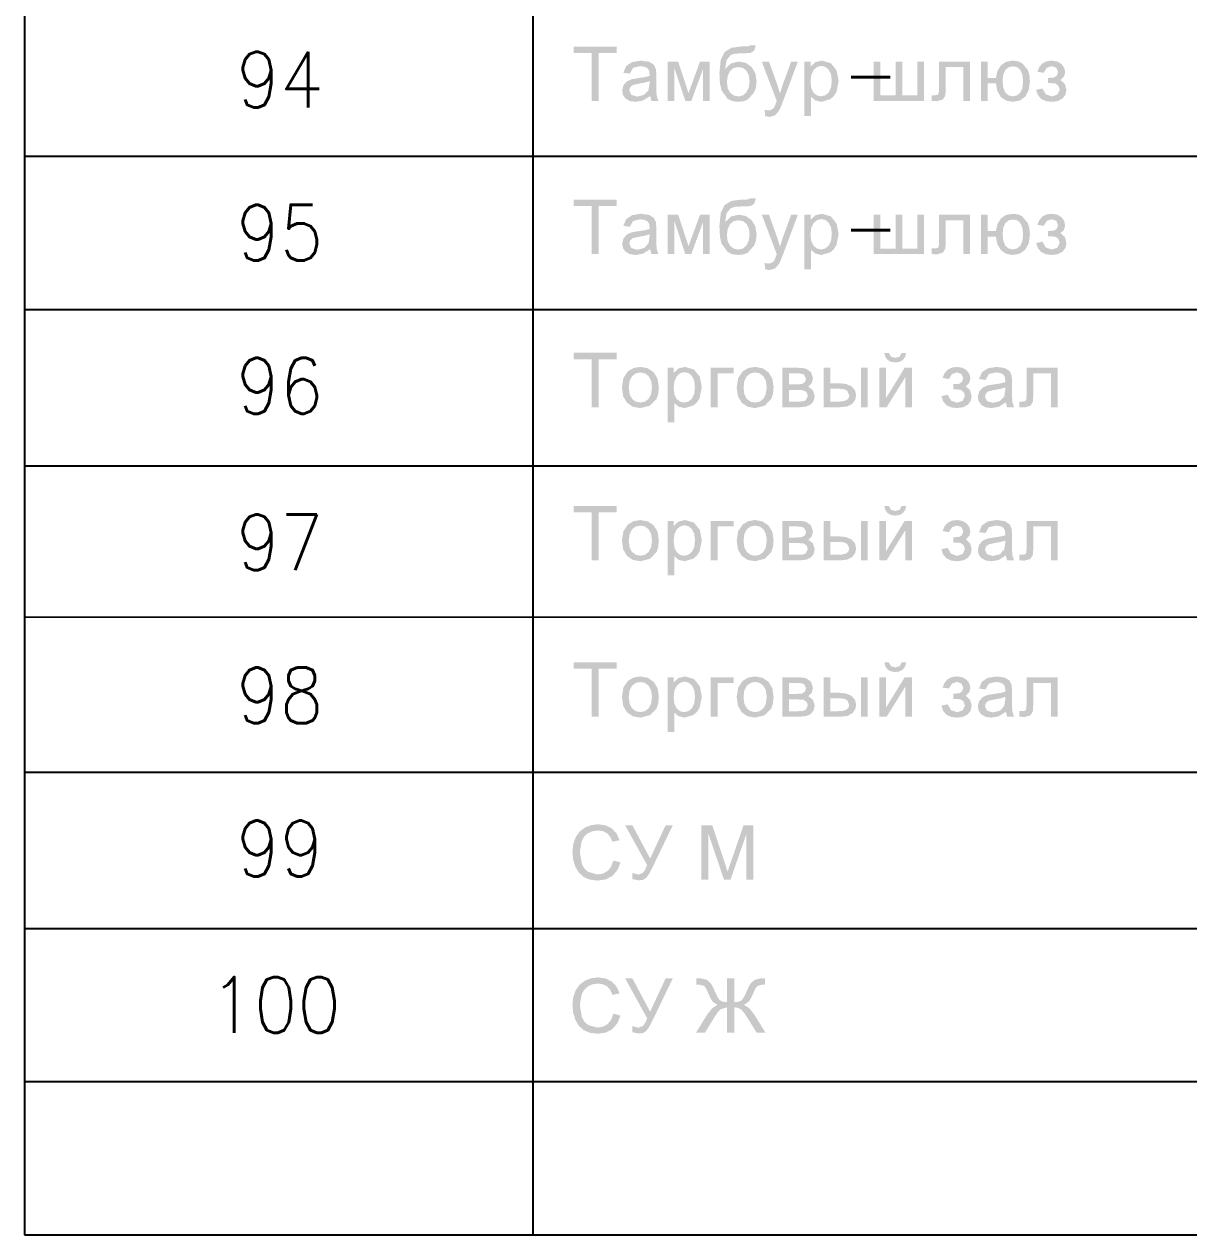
# Model space of a CAD drawing. Header units: millimetres. Extents: x 0 to 420, y 0 to 297.
# Drawn here: x 28.91 to 44.04, y 49.4 to 65.13 of the extents above; entities that cross this region are included whole.
import ezdxf

# ---------------------------------------------------------------- set-up
doc = ezdxf.new("R2010")
doc.units = ezdxf.units.MM
doc.layers.get('0').update_dxf_attribs({"linetype": 'CONTINUOUS'})
doc.styles.get("Standard").update_dxf_attribs({"font": 'STANDARD'})

msp = doc.modelspace()

# ---------------------------------------------------------------- hatches: boundary and pattern name
at = {"true_color": 0x0000fb}
for points in [[(36.281983, 64.135), (36.281983, 64.758424), (36.048819, 64.758424), (36.048819, 64.842209), (36.609405, 64.842209), (36.609405, 64.758424), (36.375139, 64.758424), (36.375139, 64.135)], [(37.27163, 64.647079), (37.406678, 64.647079), (37.541175, 64.237526), (37.690554, 64.647079), (37.81568, 64.647079), (37.81568, 64.135), (37.728588, 64.135), (37.728588, 64.547309), (37.577004, 64.135), (37.499282, 64.135), (37.356518, 64.567153), (37.356518, 64.135), (37.27163, 64.135)], [(38.538078, 63.937665), (38.528707, 64.019245), (38.578316, 64.011528), (38.624067, 64.021449), (38.65273, 64.047908), (38.663548, 64.070921), (38.67974, 64.112951), (38.687457, 64.133897), (38.492878, 64.647079), (38.586585, 64.647079), (38.692969, 64.350525), (38.729901, 64.232014), (38.76573, 64.348871), (38.875421, 64.647079), (38.961962, 64.647079), (38.767383, 64.12618), (38.73934, 64.055005), (38.718325, 64.009874), (38.665408, 63.947035), (38.594302, 63.927192)], [(39.945801, 64.647079), (40.032893, 64.647079), (40.032893, 64.206658), (40.23078, 64.206658), (40.23078, 64.647079), (40.31732, 64.647079), (40.31732, 64.206658), (40.515758, 64.206658), (40.515758, 64.647079), (40.601748, 64.647079), (40.601748, 64.135), (39.945801, 64.135)], [(40.79516, 64.647079), (41.19865, 64.647079), (41.19865, 64.135), (41.112109, 64.135), (41.112109, 64.575421), (40.882252, 64.575421), (40.882252, 64.320208), (40.880668, 64.245932), (40.876189, 64.202248), (40.844218, 64.152639), (40.769253, 64.131692), (40.699249, 64.135551), (40.699249, 64.20776), (40.737283, 64.20776), (40.775868, 64.213272), (40.791302, 64.230911), (40.794058, 64.256474), (40.79516, 64.309735)], [(42.212018, 64.36651), (42.212018, 64.43431), (42.286983, 64.438719), (42.324466, 64.46187), (42.342656, 64.510377), (42.318953, 64.566601), (42.258871, 64.587547), (42.196377, 64.565774), (42.155794, 64.501007), (42.073663, 64.514787), (42.099587, 64.577729), (42.139257, 64.622687), (42.19257, 64.649663), (42.259422, 64.658654), (42.332527, 64.647492), (42.387855, 64.614006), (42.422857, 64.564879), (42.434709, 64.50707), (42.419481, 64.45057), (42.374075, 64.4073), (42.431953, 64.354383), (42.451245, 64.278316), (42.438567, 64.215753), (42.401084, 64.166419), (42.340726, 64.134173), (42.260525, 64.123424), (42.182166, 64.133148), (42.122307, 64.162354), (42.080846, 64.211093), (42.057677, 64.279418), (42.139257, 64.296506), (42.183906, 64.220438), (42.262178, 64.193429), (42.334939, 64.218233), (42.364153, 64.281623), (42.345963, 64.333437), (42.306827, 64.361549), (42.231861, 64.367061)], [(36.281983, 62.145333), (36.281983, 62.768758), (36.048819, 62.768758), (36.048819, 62.852542), (36.609405, 62.852542), (36.609405, 62.768758), (36.375139, 62.768758), (36.375139, 62.145333)], [(37.27163, 62.657412), (37.406678, 62.657412), (37.541175, 62.247859), (37.690554, 62.657412), (37.81568, 62.657412), (37.81568, 62.145333), (37.728588, 62.145333), (37.728588, 62.557642), (37.577004, 62.145333), (37.499282, 62.145333), (37.356518, 62.577486), (37.356518, 62.145333), (37.27163, 62.145333)], [(38.538078, 61.947998), (38.528707, 62.029578), (38.578316, 62.021861), (38.624067, 62.031783), (38.65273, 62.058241), (38.663548, 62.081254), (38.67974, 62.123284), (38.687457, 62.144231), (38.492878, 62.657412), (38.586585, 62.657412), (38.692969, 62.360858), (38.729901, 62.242347), (38.76573, 62.359205), (38.875421, 62.657412), (38.961962, 62.657412), (38.767383, 62.136514), (38.73934, 62.065338), (38.718325, 62.020207), (38.665408, 61.957369), (38.594302, 61.937525)], [(39.945801, 62.657412), (40.032893, 62.657412), (40.032893, 62.216991), (40.23078, 62.216991), (40.23078, 62.657412), (40.31732, 62.657412), (40.31732, 62.216991), (40.515758, 62.216991), (40.515758, 62.657412), (40.601748, 62.657412), (40.601748, 62.145333), (39.945801, 62.145333)], [(40.79516, 62.657412), (41.19865, 62.657412), (41.19865, 62.145333), (41.112109, 62.145333), (41.112109, 62.585754), (40.882252, 62.585754), (40.882252, 62.330541), (40.880668, 62.256265), (40.876189, 62.212581), (40.844218, 62.162972), (40.769253, 62.142026), (40.699249, 62.145884), (40.699249, 62.218094), (40.737283, 62.218094), (40.775868, 62.223606), (40.791302, 62.241245), (40.794058, 62.266807), (40.79516, 62.320068)], [(42.212018, 62.376844), (42.212018, 62.444643), (42.286983, 62.449053), (42.324466, 62.472204), (42.342656, 62.520711), (42.318953, 62.576935), (42.258871, 62.597881), (42.196377, 62.576108), (42.155794, 62.51134), (42.073663, 62.52512), (42.099587, 62.588062), (42.139257, 62.633021), (42.19257, 62.659996), (42.259422, 62.668988), (42.332527, 62.657825), (42.387855, 62.624339), (42.422857, 62.575212), (42.434709, 62.517403), (42.419481, 62.460904), (42.374075, 62.417633), (42.431953, 62.364717), (42.451245, 62.288649), (42.438567, 62.226086), (42.401084, 62.176752), (42.340726, 62.144506), (42.260525, 62.133758), (42.182166, 62.143481), (42.122307, 62.172687), (42.080846, 62.221427), (42.057677, 62.289751), (42.139257, 62.306839), (42.183906, 62.230771), (42.262178, 62.203762), (42.334939, 62.228567), (42.364153, 62.291956), (42.345963, 62.343771), (42.306827, 62.371883), (42.231861, 62.377395)], [(36.281983, 60.155666), (36.281983, 60.779091), (36.048819, 60.779091), (36.048819, 60.862876), (36.609405, 60.862876), (36.609405, 60.779091), (36.375139, 60.779091), (36.375139, 60.155666)], [(37.830744, 60.667745), (38.125644, 60.667745), (38.125644, 60.596087), (37.917836, 60.596087), (37.917836, 60.155666), (37.830744, 60.155666)], [(40.980516, 60.387177), (40.980516, 60.454976), (41.055481, 60.459386), (41.092963, 60.482537), (41.111154, 60.531044), (41.087451, 60.587268), (41.027369, 60.608214), (40.964875, 60.586441), (40.924292, 60.521673), (40.84216, 60.535454), (40.868085, 60.598396), (40.907755, 60.643354), (40.961068, 60.670329), (41.02792, 60.679321), (41.101025, 60.668159), (41.156353, 60.634673), (41.191355, 60.585545), (41.203206, 60.527737), (41.187979, 60.471237), (41.142573, 60.427967), (41.20045, 60.37505), (41.219743, 60.298982), (41.207065, 60.236419), (41.169582, 60.187086), (41.109224, 60.15484), (41.029022, 60.144091), (40.950664, 60.153815), (40.890805, 60.18302), (40.849344, 60.23176), (40.826175, 60.300085), (40.907755, 60.317173), (40.952404, 60.241105), (41.030676, 60.214095), (41.103437, 60.2389), (41.132651, 60.30229), (41.114461, 60.354104), (41.075325, 60.382216), (41.000359, 60.387728)], [(41.933108, 60.667745), (42.336598, 60.667745), (42.336598, 60.155666), (42.250057, 60.155666), (42.250057, 60.596087), (42.0202, 60.596087), (42.0202, 60.340875), (42.018615, 60.266599), (42.014137, 60.222915), (41.982166, 60.173305), (41.907201, 60.152359), (41.837197, 60.156218), (41.837197, 60.228427), (41.87523, 60.228427), (41.913815, 60.233939), (41.929249, 60.251578), (41.932006, 60.27714), (41.933108, 60.330402)], [(36.281983, 58.166), (36.281983, 58.789424), (36.048819, 58.789424), (36.048819, 58.873209), (36.609405, 58.873209), (36.609405, 58.789424), (36.375139, 58.789424), (36.375139, 58.166)], [(37.830744, 58.678079), (38.125644, 58.678079), (38.125644, 58.606421), (37.917836, 58.606421), (37.917836, 58.166), (37.830744, 58.166)], [(40.980516, 58.39751), (40.980516, 58.46531), (41.055481, 58.469719), (41.092963, 58.49287), (41.111154, 58.541377), (41.087451, 58.597601), (41.027369, 58.618548), (40.964875, 58.596775), (40.924292, 58.532007), (40.84216, 58.545787), (40.868085, 58.608729), (40.907755, 58.653687), (40.961068, 58.680663), (41.02792, 58.689654), (41.101025, 58.678492), (41.156353, 58.645006), (41.191355, 58.595879), (41.203206, 58.53807), (41.187979, 58.481571), (41.142573, 58.4383), (41.20045, 58.385383), (41.219743, 58.309316), (41.207065, 58.246753), (41.169582, 58.197419), (41.109224, 58.165173), (41.029022, 58.154424), (40.950664, 58.164148), (40.890805, 58.193354), (40.849344, 58.242093), (40.826175, 58.310418), (40.907755, 58.327506), (40.952404, 58.251438), (41.030676, 58.224429), (41.103437, 58.249233), (41.132651, 58.312623), (41.114461, 58.364437), (41.075325, 58.392549), (41.000359, 58.398061)], [(41.933108, 58.678079), (42.336598, 58.678079), (42.336598, 58.166), (42.250057, 58.166), (42.250057, 58.606421), (42.0202, 58.606421), (42.0202, 58.351208), (42.018615, 58.276932), (42.014137, 58.233248), (41.982166, 58.183639), (41.907201, 58.162692), (41.837197, 58.166551), (41.837197, 58.23876), (41.87523, 58.23876), (41.913815, 58.244272), (41.929249, 58.261911), (41.932006, 58.287474), (41.933108, 58.340735)], [(36.281983, 56.134), (36.281983, 56.757424), (36.048819, 56.757424), (36.048819, 56.841209), (36.609405, 56.841209), (36.609405, 56.757424), (36.375139, 56.757424), (36.375139, 56.134)], [(37.830744, 56.646079), (38.125644, 56.646079), (38.125644, 56.574421), (37.917836, 56.574421), (37.917836, 56.134), (37.830744, 56.134)], [(40.980516, 56.36551), (40.980516, 56.43331), (41.055481, 56.437719), (41.092963, 56.46087), (41.111154, 56.509377), (41.087451, 56.565601), (41.027369, 56.586548), (40.964875, 56.564775), (40.924292, 56.500007), (40.84216, 56.513787), (40.868085, 56.576729), (40.907755, 56.621687), (40.961068, 56.648663), (41.02792, 56.657654), (41.101025, 56.646492), (41.156353, 56.613006), (41.191355, 56.563879), (41.203206, 56.50607), (41.187979, 56.449571), (41.142573, 56.4063), (41.20045, 56.353383), (41.219743, 56.277316), (41.207065, 56.214753), (41.169582, 56.165419), (41.109224, 56.133173), (41.029022, 56.122424), (40.950664, 56.132148), (40.890805, 56.161354), (40.849344, 56.210093), (40.826175, 56.278418), (40.907755, 56.295506), (40.952404, 56.219438), (41.030676, 56.192429), (41.103437, 56.217233), (41.132651, 56.280623), (41.114461, 56.332437), (41.075325, 56.360549), (41.000359, 56.366061)], [(41.933108, 56.646079), (42.336598, 56.646079), (42.336598, 56.134), (42.250057, 56.134), (42.250057, 56.574421), (42.0202, 56.574421), (42.0202, 56.319208), (42.018615, 56.244932), (42.014137, 56.201248), (41.982166, 56.151639), (41.907201, 56.130692), (41.837197, 56.134551), (41.837197, 56.20676), (41.87523, 56.20676), (41.913815, 56.212272), (41.929249, 56.229911), (41.932006, 56.255474), (41.933108, 56.308735)], [(36.564316, 54.26538), (36.657471, 54.241678), (36.61613, 54.13991), (36.551638, 54.06584), (36.466888, 54.020227), (36.364776, 54.005206), (36.261147, 54.016782), (36.179016, 54.051508), (36.115764, 54.10849), (36.069876, 54.186556), (36.041626, 54.277851), (36.032393, 54.376174), (36.042797, 54.479183), (36.074285, 54.568548), (36.12548, 54.641033), (36.19445, 54.693674), (36.276306, 54.72592), (36.366429, 54.736669), (36.463719, 54.723095), (36.544472, 54.68265), (36.60607, 54.617331), (36.645344, 54.530515), (36.553291, 54.509017), (36.523112, 54.575507), (36.482185, 54.620914), (36.429199, 54.647234), (36.364225, 54.656192), (36.289328, 54.646339), (36.228074, 54.617055), (36.181428, 54.571511), (36.150904, 54.512324), (36.128856, 54.376725), (36.155314, 54.219078), (36.188869, 54.15996), (36.236894, 54.118206), (36.357059, 54.085133), (36.42975, 54.096364), (36.490453, 54.130332), (36.536066, 54.186901)], [(36.717202, 54.724542), (36.81146, 54.724542), (37.042419, 54.291287), (37.243613, 54.724542), (37.336768, 54.724542), (37.071633, 54.174429), (37.026296, 54.088922), (36.990054, 54.039382), (36.951193, 54.015335), (36.899103, 54.007411), (36.810357, 54.024499), (36.810357, 54.104425), (36.889732, 54.082928), (36.948712, 54.104976), (36.974826, 54.140805), (37.003834, 54.204746)], [(37.707286, 54.017333), (37.707286, 54.724542), (37.848397, 54.724542), (38.015415, 54.224039), (38.049039, 54.119308), (38.064336, 54.166712), (38.087073, 54.232307), (38.256296, 54.724542), (38.381973, 54.724542), (38.381973, 54.017333), (38.292125, 54.017333), (38.292125, 54.609338), (38.086522, 54.017333), (38.002186, 54.017333), (37.797685, 54.61926), (37.797685, 54.017333)], [(36.564314, 52.275713), (36.657469, 52.252011), (36.616128, 52.150243), (36.551636, 52.076173), (36.466886, 52.03056), (36.364774, 52.01554), (36.261145, 52.027115), (36.179014, 52.061842), (36.115762, 52.118824), (36.069874, 52.19689), (36.041624, 52.288185), (36.032391, 52.386508), (36.042795, 52.489516), (36.074283, 52.578882), (36.125477, 52.651367), (36.194448, 52.704008), (36.276304, 52.736254), (36.366427, 52.747002), (36.463717, 52.733429), (36.54447, 52.692983), (36.606068, 52.627664), (36.645342, 52.540848), (36.553289, 52.51935), (36.52311, 52.585841), (36.482183, 52.631247), (36.429197, 52.657568), (36.364222, 52.666525), (36.289326, 52.656672), (36.228072, 52.627389), (36.181426, 52.581845), (36.150902, 52.522658), (36.128854, 52.387059), (36.155312, 52.229411), (36.188867, 52.170293), (36.236892, 52.128539), (36.357057, 52.095466), (36.429748, 52.106697), (36.490451, 52.140666), (36.536064, 52.197234)], [(36.7172, 52.734876), (36.811458, 52.734876), (37.042417, 52.30162), (37.24361, 52.734876), (37.336766, 52.734876), (37.071631, 52.184763), (37.026294, 52.099256), (36.990051, 52.049715), (36.951191, 52.025668), (36.899101, 52.017745), (36.810355, 52.034832), (36.810355, 52.114758), (36.88973, 52.093261), (36.94871, 52.11531), (36.974824, 52.151139), (37.003832, 52.21508)], [(38.137783, 52.734876), (38.137783, 52.425093), (38.196143, 52.431363), (38.232592, 52.450449), (38.261944, 52.492617), (38.298738, 52.569511), (38.325196, 52.628698), (38.346693, 52.667627), (38.401264, 52.715583), (38.478434, 52.735427), (38.535209, 52.734324), (38.535209, 52.653296), (38.517019, 52.653847), (38.498278, 52.654398), (38.431581, 52.63235), (38.407672, 52.59845), (38.380869, 52.539745), (38.351861, 52.475253), (38.327401, 52.435566), (38.261806, 52.389264), (38.330088, 52.347854), (38.396303, 52.263035), (38.542375, 52.027666), (38.42662, 52.027666), (38.308108, 52.219489), (38.2647, 52.284395), (38.228733, 52.326976), (38.189459, 52.350541), (38.137783, 52.358396), (38.137783, 52.027666), (38.041871, 52.027666), (38.041871, 52.358396), (37.960291, 52.334142), (37.921844, 52.295626), (37.877609, 52.229411), (37.753586, 52.027666), (37.637279, 52.027666), (37.7828, 52.263035), (37.849704, 52.348267), (37.917848, 52.389264), (37.855561, 52.430605), (37.829171, 52.470706), (37.798234, 52.539745), (37.770053, 52.601482), (37.74642, 52.635106), (37.681928, 52.654398), (37.643894, 52.653296), (37.643894, 52.734324), (37.659948, 52.735082), (37.697913, 52.735427), (37.77839, 52.716134), (37.831858, 52.668179), (37.853769, 52.628973), (37.881468, 52.569511), (37.917779, 52.491721), (37.947062, 52.449897), (37.983305, 52.431707), (38.041871, 52.425093), (38.041871, 52.734876)]]:
    msp.add_hatch(color=0, dxfattribs=at).paths.add_polyline_path(points, flags=0)
h = msp.add_hatch(color=0, dxfattribs=at)
h.paths.add_polyline_path([(38.338833, 64.858745), (38.415452, 64.858194), (38.392301, 64.785985), (38.347101, 64.760078), (38.306036, 64.755875), (38.238512, 64.754566), (38.148044, 64.74926), (38.091888, 64.73362), (38.035664, 64.666922), (38.016372, 64.550065), (38.092991, 64.622825), (38.19221, 64.647079), (38.2844, 64.629715), (38.359228, 64.577626), (38.408837, 64.496184), (38.425374, 64.390764), (38.41683, 64.308908), (38.39175, 64.243589), (38.312926, 64.154843), (38.258769, 64.131279), (38.188902, 64.123424), (38.10746, 64.13376), (38.046689, 64.164765), (37.969519, 64.271701), (37.949193, 64.361067), (37.942509, 64.498802), (37.959528, 64.668369), (38.01086, 64.772205), (38.09809, 64.825052), (38.222526, 64.84276), (38.29198, 64.843311), (38.323399, 64.845516)], flags=0)
h.paths.add_polyline_path([(38.334423, 64.392968), (38.324915, 64.465591), (38.296389, 64.524158), (38.250845, 64.562605), (38.190005, 64.575421), (38.125857, 64.561847), (38.078659, 64.521402), (38.049169, 64.458081), (38.039523, 64.376983), (38.050272, 64.298091), (38.082518, 64.240282), (38.130818, 64.205073), (38.189454, 64.193429), (38.247813, 64.207071), (38.294184, 64.247999), (38.324226, 64.311595)], flags=0)
h = msp.add_hatch(color=0, dxfattribs=at)
h.paths.add_polyline_path([(37.042144, 64.19839), (36.948988, 64.139961), (36.853077, 64.123424), (36.778387, 64.13376), (36.723541, 64.164765), (36.689573, 64.211619), (36.678342, 64.270047), (36.695429, 64.338398), (36.740078, 64.388559), (36.802916, 64.417222), (36.880086, 64.430451), (36.970899, 64.44368), (37.034427, 64.460217), (37.034978, 64.482817), (37.028846, 64.527947), (37.010724, 64.557782), (36.96897, 64.579624), (36.911506, 64.586996), (36.821106, 64.565499), (36.778112, 64.489431), (36.693224, 64.501007), (36.731258, 64.589201), (36.807877, 64.640464), (36.924184, 64.658654), (37.030568, 64.64322), (37.091202, 64.604084), (37.118211, 64.545655), (37.122621, 64.465178), (37.122621, 64.349422), (37.12393, 64.250686), (37.128133, 64.196185), (37.150182, 64.135), (37.059231, 64.135)], flags=0)
h.paths.add_polyline_path([(37.034427, 64.391866), (36.975378, 64.373952), (36.892764, 64.359344), (36.817248, 64.341705), (36.783073, 64.313593), (36.770946, 64.272252), (36.796853, 64.214375), (36.874023, 64.191224), (36.96332, 64.213272), (37.020646, 64.273355), (37.034427, 64.360447)], flags=0)
h = msp.add_hatch(color=0, dxfattribs=at)
h.paths.add_polyline_path([(39.046719, 63.938767), (39.046719, 64.647079), (39.126094, 64.647079), (39.126094, 64.580933), (39.188932, 64.638811), (39.274371, 64.658654), (39.390126, 64.62503), (39.465643, 64.52967), (39.49155, 64.395173), (39.463438, 64.253511), (39.42878, 64.197838), (39.381307, 64.157048), (39.268307, 64.123424), (39.190035, 64.141614), (39.133811, 64.187916), (39.133811, 63.938767)], flags=0)
h.paths.add_polyline_path([(39.125543, 64.388008), (39.135465, 64.301949), (39.16523, 64.241936), (39.209396, 64.206727), (39.262244, 64.195082), (39.315988, 64.20714), (39.361463, 64.243589), (39.392469, 64.306014), (39.402804, 64.395725), (39.392606, 64.480956), (39.362565, 64.541797), (39.318261, 64.578521), (39.266103, 64.590855), (39.213944, 64.577763), (39.167986, 64.539041), (39.136016, 64.475306)], flags=0)
h = msp.add_hatch(color=0, dxfattribs=at)
h.paths.add_polyline_path([(41.342396, 64.647079), (41.428937, 64.647079), (41.428937, 64.433207), (41.534219, 64.433207), (41.557094, 64.529808), (41.603121, 64.600777), (41.668784, 64.644185), (41.751397, 64.658654), (41.820851, 64.650799), (41.873767, 64.627235), (41.94763, 64.541245), (41.969472, 64.476409), (41.976845, 64.392968), (41.961686, 64.276455), (41.916762, 64.191775), (41.845655, 64.140443), (41.753051, 64.123424), (41.666648, 64.139203), (41.599262, 64.186814), (41.553925, 64.262399), (41.534219, 64.361549), (41.428937, 64.361549), (41.428937, 64.135), (41.342396, 64.135)], flags=0)
h.paths.add_polyline_path([(41.756358, 64.584791), (41.699308, 64.572458), (41.65714, 64.535733), (41.630612, 64.477098), (41.621862, 64.399032), (41.630612, 64.307323), (41.65714, 64.24414), (41.698894, 64.207209), (41.753051, 64.195082), (41.806726, 64.206313), (41.850065, 64.240282), (41.87859, 64.299813), (41.888099, 64.387456), (41.879831, 64.473515), (41.855026, 64.535182), (41.81396, 64.572389)], flags=0)
h = msp.add_hatch(color=0, dxfattribs=at)
h.paths.add_polyline_path([(38.338833, 62.869079), (38.415452, 62.868528), (38.392301, 62.796318), (38.347101, 62.770411), (38.306036, 62.766208), (38.238512, 62.764899), (38.148044, 62.759594), (38.091888, 62.743953), (38.035664, 62.677256), (38.016372, 62.560398), (38.092991, 62.633159), (38.19221, 62.657412), (38.2844, 62.640049), (38.359228, 62.587959), (38.408837, 62.506517), (38.425374, 62.401097), (38.41683, 62.319242), (38.39175, 62.253922), (38.312926, 62.165177), (38.258769, 62.141612), (38.188902, 62.133758), (38.10746, 62.144093), (38.046689, 62.175099), (37.969519, 62.282034), (37.949193, 62.3714), (37.942509, 62.509135), (37.959528, 62.678703), (38.01086, 62.782538), (38.09809, 62.835386), (38.222526, 62.853094), (38.29198, 62.853645), (38.323399, 62.85585)], flags=0)
h.paths.add_polyline_path([(38.334423, 62.403302), (38.324915, 62.475924), (38.296389, 62.534491), (38.250845, 62.572938), (38.190005, 62.585754), (38.125857, 62.57218), (38.078659, 62.531735), (38.049169, 62.468414), (38.039523, 62.387317), (38.050272, 62.308424), (38.082518, 62.250615), (38.130818, 62.215406), (38.189454, 62.203762), (38.247813, 62.217404), (38.294184, 62.258332), (38.324226, 62.321929)], flags=0)
h = msp.add_hatch(color=0, dxfattribs=at)
h.paths.add_polyline_path([(37.042144, 62.208723), (36.948988, 62.150294), (36.853077, 62.133758), (36.778387, 62.144093), (36.723541, 62.175099), (36.689573, 62.221952), (36.678342, 62.280381), (36.695429, 62.348732), (36.740078, 62.398892), (36.802916, 62.427555), (36.880086, 62.440784), (36.970899, 62.454014), (37.034427, 62.47055), (37.034978, 62.49315), (37.028846, 62.538281), (37.010724, 62.568115), (36.96897, 62.589957), (36.911506, 62.59733), (36.821106, 62.575832), (36.778112, 62.499765), (36.693224, 62.51134), (36.731258, 62.599534), (36.807877, 62.650797), (36.924184, 62.668988), (37.030568, 62.653554), (37.091202, 62.614417), (37.118211, 62.555988), (37.122621, 62.475511), (37.122621, 62.359756), (37.12393, 62.261019), (37.128133, 62.206518), (37.150182, 62.145333), (37.059231, 62.145333)], flags=0)
h.paths.add_polyline_path([(37.034427, 62.402199), (36.975378, 62.384285), (36.892764, 62.369678), (36.817248, 62.352039), (36.783073, 62.323927), (36.770946, 62.282586), (36.796853, 62.224708), (36.874023, 62.201557), (36.96332, 62.223606), (37.020646, 62.283688), (37.034427, 62.37078)], flags=0)
h = msp.add_hatch(color=0, dxfattribs=at)
h.paths.add_polyline_path([(39.046719, 61.9491), (39.046719, 62.657412), (39.126094, 62.657412), (39.126094, 62.591266), (39.188932, 62.649144), (39.274371, 62.668988), (39.390126, 62.635363), (39.465643, 62.540003), (39.49155, 62.405507), (39.463438, 62.263844), (39.42878, 62.208172), (39.381307, 62.167382), (39.268307, 62.133758), (39.190035, 62.151948), (39.133811, 62.19825), (39.133811, 61.9491)], flags=0)
h.paths.add_polyline_path([(39.125543, 62.398341), (39.135465, 62.312282), (39.16523, 62.252269), (39.209396, 62.21706), (39.262244, 62.205416), (39.315988, 62.217473), (39.361463, 62.253922), (39.392469, 62.316348), (39.402804, 62.406058), (39.392606, 62.49129), (39.362565, 62.55213), (39.318261, 62.588855), (39.266103, 62.601188), (39.213944, 62.588097), (39.167986, 62.549374), (39.136016, 62.48564)], flags=0)
h = msp.add_hatch(color=0, dxfattribs=at)
h.paths.add_polyline_path([(41.342396, 62.657412), (41.428937, 62.657412), (41.428937, 62.443541), (41.534219, 62.443541), (41.557094, 62.540141), (41.603121, 62.61111), (41.668784, 62.654518), (41.751397, 62.668988), (41.820851, 62.661133), (41.873767, 62.637568), (41.94763, 62.551579), (41.969472, 62.486742), (41.976845, 62.403302), (41.961686, 62.286789), (41.916762, 62.202108), (41.845655, 62.150776), (41.753051, 62.133758), (41.666648, 62.149536), (41.599262, 62.197147), (41.553925, 62.272733), (41.534219, 62.371883), (41.428937, 62.371883), (41.428937, 62.145333), (41.342396, 62.145333)], flags=0)
h.paths.add_polyline_path([(41.756358, 62.595125), (41.699308, 62.582791), (41.65714, 62.546067), (41.630612, 62.487431), (41.621862, 62.409365), (41.630612, 62.317657), (41.65714, 62.254474), (41.698894, 62.217542), (41.753051, 62.205416), (41.806726, 62.216647), (41.850065, 62.250615), (41.87859, 62.310146), (41.888099, 62.39779), (41.879831, 62.483848), (41.855026, 62.545515), (41.81396, 62.582722)], flags=0)
h = msp.add_hatch(color=0, dxfattribs=at)
h.paths.add_polyline_path([(40.021959, 60.667745), (40.109051, 60.667745), (40.109051, 60.277485), (40.349381, 60.667745), (40.443087, 60.667745), (40.443087, 60.155666), (40.356547, 60.155666), (40.356547, 60.543722), (40.115666, 60.155666), (40.021959, 60.155666)], flags=0)
h.paths.add_polyline_path([(40.310796, 60.861773), (40.369776, 60.861773), (40.354962, 60.808443), (40.325679, 60.769169), (40.282615, 60.74464), (40.227562, 60.736647), (40.171821, 60.744571), (40.128895, 60.768618), (40.099198, 60.807961), (40.084798, 60.861773), (40.144329, 60.861773), (40.170787, 60.812715), (40.224806, 60.79673), (40.283786, 60.812164)], flags=0)
h = msp.add_hatch(color=0, dxfattribs=at)
h.paths.add_polyline_path([(36.675586, 60.411982), (36.695154, 60.53566), (36.754409, 60.622546), (36.827652, 60.664989), (36.915364, 60.679321), (37.011345, 60.661958), (37.087895, 60.609868), (37.138262, 60.52753), (37.155143, 60.419147), (37.147701, 60.330402), (37.125377, 60.263153), (37.039388, 60.17551), (36.915364, 60.144091), (36.818212, 60.161179), (36.741731, 60.212993), (36.692122, 60.296984)], flags=0)
h.paths.add_polyline_path([(36.764331, 60.411982), (36.77508, 60.32551), (36.807326, 60.264256), (36.855764, 60.227807), (36.915364, 60.215749), (36.974482, 60.227876), (37.022851, 60.264807), (37.055097, 60.32675), (37.065846, 60.414738), (37.055097, 60.497833), (37.022851, 60.558605), (36.974482, 60.59533), (36.915364, 60.607663), (36.855764, 60.59533), (36.807326, 60.558605), (36.77508, 60.497489)], flags=0)
h = msp.add_hatch(color=0, dxfattribs=at)
h.paths.add_polyline_path([(37.268874, 59.959434), (37.268874, 60.667745), (37.348249, 60.667745), (37.348249, 60.6016), (37.411088, 60.659477), (37.496526, 60.679321), (37.612281, 60.645697), (37.687798, 60.550337), (37.713705, 60.41584), (37.685593, 60.274178), (37.650935, 60.218505), (37.603462, 60.177715), (37.490463, 60.144091), (37.41219, 60.162281), (37.355966, 60.208583), (37.355966, 59.959434)], flags=0)
h.paths.add_polyline_path([(37.347698, 60.408674), (37.35762, 60.322616), (37.387386, 60.262602), (37.431552, 60.227393), (37.4844, 60.215749), (37.538143, 60.227807), (37.583618, 60.264256), (37.614624, 60.326681), (37.624959, 60.416391), (37.614762, 60.501623), (37.584721, 60.562463), (37.540417, 60.599188), (37.488258, 60.611521), (37.436099, 60.59843), (37.390142, 60.559707), (37.358171, 60.495973)], flags=0)
h = msp.add_hatch(color=0, dxfattribs=at)
h.paths.add_polyline_path([(38.166714, 60.411982), (38.186282, 60.53566), (38.245537, 60.622546), (38.31878, 60.664989), (38.406492, 60.679321), (38.502473, 60.661958), (38.579023, 60.609868), (38.62939, 60.52753), (38.646271, 60.419147), (38.638829, 60.330402), (38.616505, 60.263153), (38.530516, 60.17551), (38.406492, 60.144091), (38.30934, 60.161179), (38.232859, 60.212993), (38.18325, 60.296984)], flags=0)
h.paths.add_polyline_path([(38.255459, 60.411982), (38.266208, 60.32551), (38.298454, 60.264256), (38.346892, 60.227807), (38.406492, 60.215749), (38.46561, 60.227876), (38.513979, 60.264807), (38.546225, 60.32675), (38.556974, 60.414738), (38.546225, 60.497833), (38.513979, 60.558605), (38.46561, 60.59533), (38.406492, 60.607663), (38.346892, 60.59533), (38.298454, 60.558605), (38.266208, 60.497489)], flags=0)
h = msp.add_hatch(color=0, dxfattribs=at)
h.paths.add_polyline_path([(38.760554, 60.667745), (38.960645, 60.667745), (39.024792, 60.664576), (39.070337, 60.655619), (39.132073, 60.610419), (39.15798, 60.532146), (39.142546, 60.467654), (39.097346, 60.422455), (39.156877, 60.377255), (39.181131, 60.298982), (39.16549, 60.235455), (39.128765, 60.190944), (39.070888, 60.164417), (38.991513, 60.155666), (38.760554, 60.155666)], flags=0)
h.paths.add_polyline_path([(38.847646, 60.45222), (38.94025, 60.45222), (39.015766, 60.457732), (39.053249, 60.481435), (39.069785, 60.523878), (39.041122, 60.580102), (39.002193, 60.592022), (38.943006, 60.596087), (38.847646, 60.596087)], flags=0)
h.paths.add_polyline_path([(38.847646, 60.227324), (38.961747, 60.227324), (39.023828, 60.231527), (39.063171, 60.244412), (39.091834, 60.303392), (39.075849, 60.348592), (39.034508, 60.375601), (38.952376, 60.381113), (38.847646, 60.381113)], flags=0)
h = msp.add_hatch(color=0, dxfattribs=at)
h.paths.add_polyline_path([(39.783907, 60.667745), (39.870448, 60.667745), (39.870448, 60.155666), (39.783907, 60.155666)], flags=0)
h.paths.add_polyline_path([(39.298286, 60.667745), (39.384827, 60.667745), (39.384827, 60.467654), (39.49507, 60.467654), (39.590155, 60.457043), (39.660435, 60.425762), (39.704119, 60.37629), (39.718864, 60.311109), (39.706599, 60.251233), (39.670357, 60.200866), (39.607105, 60.166897), (39.514914, 60.155666), (39.298286, 60.155666)], flags=0)
h.paths.add_polyline_path([(39.384827, 60.227324), (39.476329, 60.227324), (39.546609, 60.232285), (39.593738, 60.247168), (39.620058, 60.273075), (39.629016, 60.310558), (39.602557, 60.369538), (39.560734, 60.389382), (39.487904, 60.395996), (39.384827, 60.395996)], flags=0)
h = msp.add_hatch(color=0, dxfattribs=at)
h.paths.add_polyline_path([(41.663934, 60.219056), (41.570778, 60.160627), (41.474867, 60.144091), (41.400177, 60.154426), (41.345331, 60.185432), (41.311363, 60.232285), (41.300132, 60.290714), (41.317219, 60.359065), (41.361868, 60.409225), (41.424706, 60.437889), (41.501876, 60.451118), (41.592689, 60.464347), (41.656217, 60.480883), (41.656768, 60.503483), (41.650636, 60.548614), (41.632515, 60.578449), (41.59076, 60.60029), (41.533296, 60.607663), (41.442896, 60.586166), (41.399902, 60.510098), (41.315015, 60.521673), (41.353048, 60.609868), (41.429667, 60.661131), (41.545974, 60.679321), (41.652358, 60.663887), (41.712992, 60.624751), (41.740001, 60.566322), (41.744411, 60.485844), (41.744411, 60.370089), (41.74572, 60.271353), (41.749923, 60.216851), (41.771972, 60.155666), (41.681021, 60.155666)], flags=0)
h.paths.add_polyline_path([(41.656217, 60.412533), (41.597168, 60.394618), (41.514554, 60.380011), (41.439038, 60.362372), (41.404863, 60.33426), (41.392736, 60.292919), (41.418643, 60.235041), (41.495813, 60.21189), (41.58511, 60.233939), (41.642436, 60.294021), (41.656217, 60.381113)], flags=0)
h = msp.add_hatch(color=0, dxfattribs=at)
h.paths.add_polyline_path([(40.021959, 58.678079), (40.109051, 58.678079), (40.109051, 58.287818), (40.349381, 58.678079), (40.443087, 58.678079), (40.443087, 58.166), (40.356547, 58.166), (40.356547, 58.554055), (40.115666, 58.166), (40.021959, 58.166)], flags=0)
h.paths.add_polyline_path([(40.310796, 58.872107), (40.369776, 58.872107), (40.354962, 58.818776), (40.325679, 58.779502), (40.282615, 58.754973), (40.227562, 58.746981), (40.171821, 58.754904), (40.128895, 58.778951), (40.099198, 58.818294), (40.084798, 58.872107), (40.144329, 58.872107), (40.170787, 58.823048), (40.224806, 58.807063), (40.283786, 58.822497)], flags=0)
h = msp.add_hatch(color=0, dxfattribs=at)
h.paths.add_polyline_path([(36.675586, 58.422315), (36.695154, 58.545994), (36.754409, 58.632879), (36.827652, 58.675323), (36.915364, 58.689654), (37.011345, 58.672291), (37.087895, 58.620201), (37.138262, 58.537863), (37.155143, 58.429481), (37.147701, 58.340735), (37.125377, 58.273487), (37.039388, 58.185844), (36.915364, 58.154424), (36.818212, 58.171512), (36.741731, 58.223326), (36.692122, 58.307318)], flags=0)
h.paths.add_polyline_path([(36.764331, 58.422315), (36.77508, 58.335843), (36.807326, 58.274589), (36.855764, 58.23814), (36.915364, 58.226082), (36.974482, 58.238209), (37.022851, 58.27514), (37.055097, 58.337083), (37.065846, 58.425071), (37.055097, 58.508167), (37.022851, 58.568938), (36.974482, 58.605663), (36.915364, 58.617996), (36.855764, 58.605663), (36.807326, 58.568938), (36.77508, 58.507822)], flags=0)
h = msp.add_hatch(color=0, dxfattribs=at)
h.paths.add_polyline_path([(37.268874, 57.969767), (37.268874, 58.678079), (37.348249, 58.678079), (37.348249, 58.611933), (37.411088, 58.669811), (37.496526, 58.689654), (37.612281, 58.65603), (37.687798, 58.56067), (37.713705, 58.426173), (37.685593, 58.284511), (37.650935, 58.228838), (37.603462, 58.188048), (37.490463, 58.154424), (37.41219, 58.172614), (37.355966, 58.218916), (37.355966, 57.969767)], flags=0)
h.paths.add_polyline_path([(37.347698, 58.419008), (37.35762, 58.332949), (37.387386, 58.272936), (37.431552, 58.237727), (37.4844, 58.226082), (37.538143, 58.23814), (37.583618, 58.274589), (37.614624, 58.337014), (37.624959, 58.426725), (37.614762, 58.511956), (37.584721, 58.572797), (37.540417, 58.609521), (37.488258, 58.621855), (37.436099, 58.608763), (37.390142, 58.570041), (37.358171, 58.506306)], flags=0)
h = msp.add_hatch(color=0, dxfattribs=at)
h.paths.add_polyline_path([(38.166714, 58.422315), (38.186282, 58.545994), (38.245537, 58.632879), (38.31878, 58.675323), (38.406492, 58.689654), (38.502473, 58.672291), (38.579023, 58.620201), (38.62939, 58.537863), (38.646271, 58.429481), (38.638829, 58.340735), (38.616505, 58.273487), (38.530516, 58.185844), (38.406492, 58.154424), (38.30934, 58.171512), (38.232859, 58.223326), (38.18325, 58.307318)], flags=0)
h.paths.add_polyline_path([(38.255459, 58.422315), (38.266208, 58.335843), (38.298454, 58.274589), (38.346892, 58.23814), (38.406492, 58.226082), (38.46561, 58.238209), (38.513979, 58.27514), (38.546225, 58.337083), (38.556974, 58.425071), (38.546225, 58.508167), (38.513979, 58.568938), (38.46561, 58.605663), (38.406492, 58.617996), (38.346892, 58.605663), (38.298454, 58.568938), (38.266208, 58.507822)], flags=0)
h = msp.add_hatch(color=0, dxfattribs=at)
h.paths.add_polyline_path([(38.760554, 58.678079), (38.960645, 58.678079), (39.024792, 58.674909), (39.070337, 58.665952), (39.132073, 58.620752), (39.15798, 58.54248), (39.142546, 58.477988), (39.097346, 58.432788), (39.156877, 58.387588), (39.181131, 58.309316), (39.16549, 58.245788), (39.128765, 58.201278), (39.070888, 58.17475), (38.991513, 58.166), (38.760554, 58.166)], flags=0)
h.paths.add_polyline_path([(38.847646, 58.462554), (38.94025, 58.462554), (39.015766, 58.468066), (39.053249, 58.491768), (39.069785, 58.534212), (39.041122, 58.590436), (39.002193, 58.602356), (38.943006, 58.606421), (38.847646, 58.606421)], flags=0)
h.paths.add_polyline_path([(38.847646, 58.237658), (38.961747, 58.237658), (39.023828, 58.241861), (39.063171, 58.254745), (39.091834, 58.313725), (39.075849, 58.358925), (39.034508, 58.385935), (38.952376, 58.391447), (38.847646, 58.391447)], flags=0)
h = msp.add_hatch(color=0, dxfattribs=at)
h.paths.add_polyline_path([(39.783907, 58.678079), (39.870448, 58.678079), (39.870448, 58.166), (39.783907, 58.166)], flags=0)
h.paths.add_polyline_path([(39.298286, 58.678079), (39.384827, 58.678079), (39.384827, 58.477988), (39.49507, 58.477988), (39.590155, 58.467377), (39.660435, 58.436095), (39.704119, 58.386624), (39.718864, 58.321442), (39.706599, 58.261567), (39.670357, 58.211199), (39.607105, 58.177231), (39.514914, 58.166), (39.298286, 58.166)], flags=0)
h.paths.add_polyline_path([(39.384827, 58.237658), (39.476329, 58.237658), (39.546609, 58.242619), (39.593738, 58.257502), (39.620058, 58.283409), (39.629016, 58.320891), (39.602557, 58.379871), (39.560734, 58.399715), (39.487904, 58.40633), (39.384827, 58.40633)], flags=0)
h = msp.add_hatch(color=0, dxfattribs=at)
h.paths.add_polyline_path([(41.663934, 58.22939), (41.570778, 58.170961), (41.474867, 58.154424), (41.400177, 58.16476), (41.345331, 58.195765), (41.311363, 58.242619), (41.300132, 58.301048), (41.317219, 58.369398), (41.361868, 58.419559), (41.424706, 58.448222), (41.501876, 58.461451), (41.592689, 58.47468), (41.656217, 58.491217), (41.656768, 58.513817), (41.650636, 58.558947), (41.632515, 58.588782), (41.59076, 58.610624), (41.533296, 58.617996), (41.442896, 58.596499), (41.399902, 58.520431), (41.315015, 58.532007), (41.353048, 58.620201), (41.429667, 58.671464), (41.545974, 58.689654), (41.652358, 58.67422), (41.712992, 58.635084), (41.740001, 58.576655), (41.744411, 58.496178), (41.744411, 58.380423), (41.74572, 58.281686), (41.749923, 58.227185), (41.771972, 58.166), (41.681021, 58.166)], flags=0)
h.paths.add_polyline_path([(41.656217, 58.422866), (41.597168, 58.404952), (41.514554, 58.390344), (41.439038, 58.372705), (41.404863, 58.344594), (41.392736, 58.303252), (41.418643, 58.245375), (41.495813, 58.222224), (41.58511, 58.244272), (41.642436, 58.304355), (41.656217, 58.391447)], flags=0)
h = msp.add_hatch(color=0, dxfattribs=at)
h.paths.add_polyline_path([(40.021959, 56.646079), (40.109051, 56.646079), (40.109051, 56.255818), (40.349381, 56.646079), (40.443087, 56.646079), (40.443087, 56.134), (40.356547, 56.134), (40.356547, 56.522055), (40.115666, 56.134), (40.021959, 56.134)], flags=0)
h.paths.add_polyline_path([(40.310796, 56.840107), (40.369776, 56.840107), (40.354962, 56.786776), (40.325679, 56.747502), (40.282615, 56.722973), (40.227562, 56.714981), (40.171821, 56.722904), (40.128895, 56.746951), (40.099198, 56.786294), (40.084798, 56.840107), (40.144329, 56.840107), (40.170787, 56.791048), (40.224806, 56.775063), (40.283786, 56.790497)], flags=0)
h = msp.add_hatch(color=0, dxfattribs=at)
h.paths.add_polyline_path([(36.675586, 56.390315), (36.695154, 56.513994), (36.754409, 56.600879), (36.827652, 56.643323), (36.915364, 56.657654), (37.011345, 56.640291), (37.087895, 56.588201), (37.138262, 56.505863), (37.155143, 56.397481), (37.147701, 56.308735), (37.125377, 56.241487), (37.039388, 56.153844), (36.915364, 56.122424), (36.818212, 56.139512), (36.741731, 56.191326), (36.692122, 56.275318)], flags=0)
h.paths.add_polyline_path([(36.764331, 56.390315), (36.77508, 56.303843), (36.807326, 56.242589), (36.855764, 56.20614), (36.915364, 56.194082), (36.974482, 56.206209), (37.022851, 56.24314), (37.055097, 56.305083), (37.065846, 56.393071), (37.055097, 56.476167), (37.022851, 56.536938), (36.974482, 56.573663), (36.915364, 56.585996), (36.855764, 56.573663), (36.807326, 56.536938), (36.77508, 56.475822)], flags=0)
h = msp.add_hatch(color=0, dxfattribs=at)
h.paths.add_polyline_path([(37.268874, 55.937767), (37.268874, 56.646079), (37.348249, 56.646079), (37.348249, 56.579933), (37.411088, 56.637811), (37.496526, 56.657654), (37.612281, 56.62403), (37.687798, 56.52867), (37.713705, 56.394173), (37.685593, 56.252511), (37.650935, 56.196838), (37.603462, 56.156048), (37.490463, 56.122424), (37.41219, 56.140614), (37.355966, 56.186916), (37.355966, 55.937767)], flags=0)
h.paths.add_polyline_path([(37.347698, 56.387008), (37.35762, 56.300949), (37.387386, 56.240936), (37.431552, 56.205727), (37.4844, 56.194082), (37.538143, 56.20614), (37.583618, 56.242589), (37.614624, 56.305014), (37.624959, 56.394725), (37.614762, 56.479956), (37.584721, 56.540797), (37.540417, 56.577521), (37.488258, 56.589855), (37.436099, 56.576763), (37.390142, 56.538041), (37.358171, 56.474306)], flags=0)
h = msp.add_hatch(color=0, dxfattribs=at)
h.paths.add_polyline_path([(38.166714, 56.390315), (38.186282, 56.513994), (38.245537, 56.600879), (38.31878, 56.643323), (38.406492, 56.657654), (38.502473, 56.640291), (38.579023, 56.588201), (38.62939, 56.505863), (38.646271, 56.397481), (38.638829, 56.308735), (38.616505, 56.241487), (38.530516, 56.153844), (38.406492, 56.122424), (38.30934, 56.139512), (38.232859, 56.191326), (38.18325, 56.275318)], flags=0)
h.paths.add_polyline_path([(38.255459, 56.390315), (38.266208, 56.303843), (38.298454, 56.242589), (38.346892, 56.20614), (38.406492, 56.194082), (38.46561, 56.206209), (38.513979, 56.24314), (38.546225, 56.305083), (38.556974, 56.393071), (38.546225, 56.476167), (38.513979, 56.536938), (38.46561, 56.573663), (38.406492, 56.585996), (38.346892, 56.573663), (38.298454, 56.536938), (38.266208, 56.475822)], flags=0)
h = msp.add_hatch(color=0, dxfattribs=at)
h.paths.add_polyline_path([(38.760554, 56.646079), (38.960645, 56.646079), (39.024792, 56.642909), (39.070337, 56.633952), (39.132073, 56.588752), (39.15798, 56.51048), (39.142546, 56.445988), (39.097346, 56.400788), (39.156877, 56.355588), (39.181131, 56.277316), (39.16549, 56.213788), (39.128765, 56.169278), (39.070888, 56.14275), (38.991513, 56.134), (38.760554, 56.134)], flags=0)
h.paths.add_polyline_path([(38.847646, 56.430554), (38.94025, 56.430554), (39.015766, 56.436066), (39.053249, 56.459768), (39.069785, 56.502212), (39.041122, 56.558436), (39.002193, 56.570356), (38.943006, 56.574421), (38.847646, 56.574421)], flags=0)
h.paths.add_polyline_path([(38.847646, 56.205658), (38.961747, 56.205658), (39.023828, 56.209861), (39.063171, 56.222745), (39.091834, 56.281725), (39.075849, 56.326925), (39.034508, 56.353935), (38.952376, 56.359447), (38.847646, 56.359447)], flags=0)
h = msp.add_hatch(color=0, dxfattribs=at)
h.paths.add_polyline_path([(39.783907, 56.646079), (39.870448, 56.646079), (39.870448, 56.134), (39.783907, 56.134)], flags=0)
h.paths.add_polyline_path([(39.298286, 56.646079), (39.384827, 56.646079), (39.384827, 56.445988), (39.49507, 56.445988), (39.590155, 56.435377), (39.660435, 56.404095), (39.704119, 56.354624), (39.718864, 56.289442), (39.706599, 56.229567), (39.670357, 56.179199), (39.607105, 56.145231), (39.514914, 56.134), (39.298286, 56.134)], flags=0)
h.paths.add_polyline_path([(39.384827, 56.205658), (39.476329, 56.205658), (39.546609, 56.210619), (39.593738, 56.225502), (39.620058, 56.251409), (39.629016, 56.288891), (39.602557, 56.347871), (39.560734, 56.367715), (39.487904, 56.37433), (39.384827, 56.37433)], flags=0)
h = msp.add_hatch(color=0, dxfattribs=at)
h.paths.add_polyline_path([(41.663934, 56.19739), (41.570778, 56.138961), (41.474867, 56.122424), (41.400177, 56.13276), (41.345331, 56.163765), (41.311363, 56.210619), (41.300132, 56.269048), (41.317219, 56.337398), (41.361868, 56.387559), (41.424706, 56.416222), (41.501876, 56.429451), (41.592689, 56.44268), (41.656217, 56.459217), (41.656768, 56.481817), (41.650636, 56.526947), (41.632515, 56.556782), (41.59076, 56.578624), (41.533296, 56.585996), (41.442896, 56.564499), (41.399902, 56.488431), (41.315015, 56.500007), (41.353048, 56.588201), (41.429667, 56.639464), (41.545974, 56.657654), (41.652358, 56.64222), (41.712992, 56.603084), (41.740001, 56.544655), (41.744411, 56.464178), (41.744411, 56.348423), (41.74572, 56.249686), (41.749923, 56.195185), (41.771972, 56.134), (41.681021, 56.134)], flags=0)
h.paths.add_polyline_path([(41.656217, 56.390866), (41.597168, 56.372952), (41.514554, 56.358344), (41.439038, 56.340706), (41.404863, 56.312594), (41.392736, 56.271252), (41.418643, 56.213375), (41.495813, 56.190224), (41.58511, 56.212272), (41.642436, 56.272355), (41.656217, 56.359447)], flags=0)

# ---------------------------------------------------------------- linework, layer by layer
at = {"color": 0, "true_color": 0x000000}
msp.add_line((72.731209, 57.411161), (28.909165, 57.428286), dxfattribs=at)
at = {"color": 0, "true_color": 0x000007}
for points in [[(28.913668, 256.116666), (28.913668, 49.403)], [(35.517668, 256.116666), (35.517668, 49.403)], [(28.913668, 63.415333), (77.681668, 63.415333)], [(28.913668, 61.425666), (77.681668, 61.425666)], [(28.913668, 59.393666), (77.681668, 59.393666)], [(28.913668, 55.414333), (77.681668, 55.414333)], [(28.913668, 53.382333), (77.681668, 53.382333)], [(28.913668, 51.392666), (77.681668, 51.392666)], [(28.913668, 49.403), (77.681668, 49.403)]]:
    msp.add_lwpolyline(points, dxfattribs=at)

# ---------------------------------------------------------------- texts
at = {"color": 0, "true_color": 0x0000fb, "char_height": 0.724708, "attachment_point": 1}
for s, insert, width in [('94', (31.665335, 64.775045), 0.96627736), ('-', (39.539331, 64.859708), 0.32209244), ('95', (31.665335, 62.785382), 0.88575423), ('-', (39.539331, 62.870045), 0.32209244), ('96', (31.665335, 60.795701), 0.88575423), ('97', (31.665335, 58.763715), 0.88575423), ('98', (31.665335, 56.774035), 0.88575423), ('99', (31.665335, 54.784371), 0.88575423), ('100', (31.326669, 52.752368), 1.28836977)]:
    msp.add_mtext(s, dxfattribs=dict(at, insert=insert, width=width))

doc.saveas('drawing.dxf')
